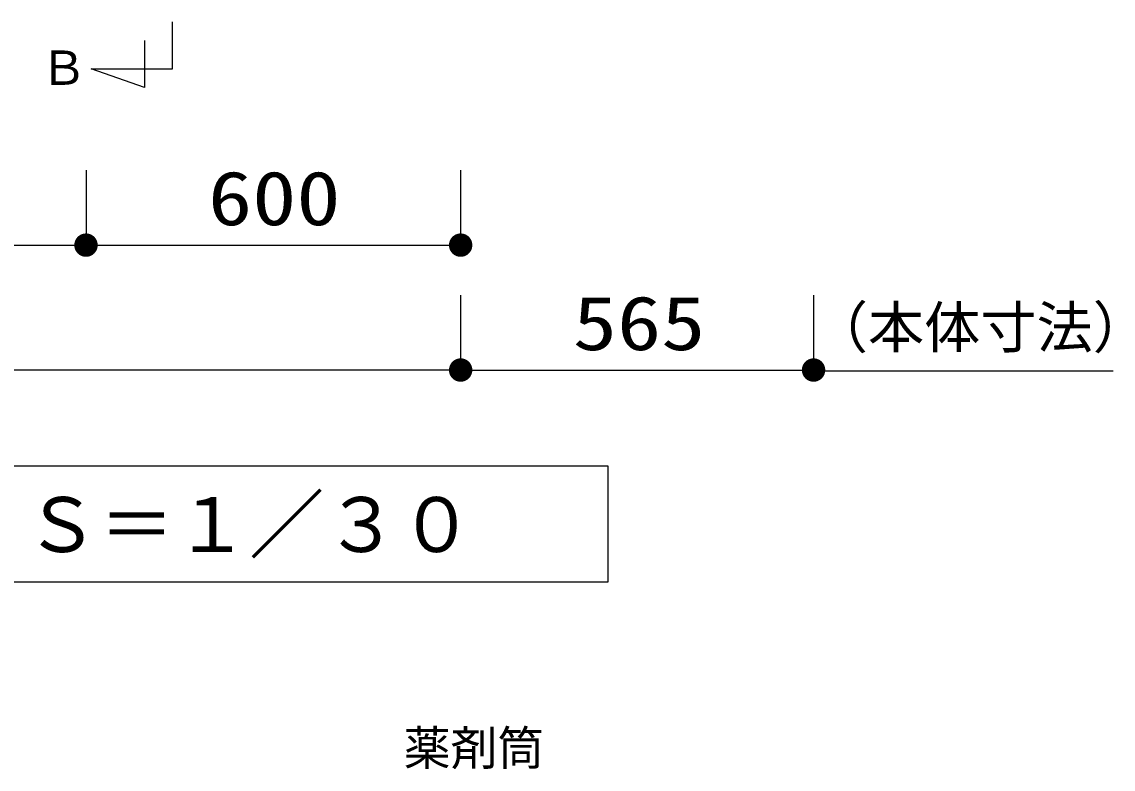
# Model space of a CAD drawing. Units: millimetres, scale not verified. Extents: x -8093 to 8093, y -5792 to 5792.
# Drawn here: x -5206 to -3458, y -1241 to -45 of the extents above; entities that cross this region are included whole.
import ezdxf
from ezdxf.enums import TextEntityAlignment as Align

# ---------------------------------------------------------------- set-up
doc = ezdxf.new("R2010")
doc.units = ezdxf.units.MM
doc.header["$LTSCALE"] = 30
doc.layers.add('0-1_00クル-フ-0躯体', color=3, linetype='Continuous', lineweight=25)
doc.layers.add('0-4_00クル-フ-6寸法', color=132, linetype='Continuous', lineweight=25)
doc.styles.add('ＭＳ ゴシック', font='')
doc.styles.get('ＭＳ ゴシック').set_extended_font_data('MS Gothic')

msp = doc.modelspace()

# ---------------------------------------------------------------- linework, layer by layer
at = {"layer": '0-1_00クル-フ-0躯体'}
for points in [[(-5094.38, -119.84), (-4964.38, -119.84), (-4964.38, -44.84)], [(-5009.38, -74.84), (-5009.38, -149.84), (-5094.38, -119.84)]]:
    msp.add_lwpolyline(points, dxfattribs=at)
msp.add_lwpolyline([(-6296.46, -755.5), (-4267.13, -755.5), (-4267.13, -941.81), (-6296.46, -941.81)], close=True, dxfattribs=at)
at = {"layer": '0-4_00クル-フ-6寸法', "color": 4}
for p, q in [((-5102.91, -282.37), (-5102.91, -402.37)), ((-5102.91, -282.37), (-5102.91, -402.37)), ((-4502.91, -282.37), (-4502.91, -402.37)), ((-6302.91, -402.37), (-5102.91, -402.37)), ((-5102.91, -402.37), (-4502.91, -402.37)), ((-4502.91, -482.37), (-4502.91, -602.37)), ((-4502.91, -482.37), (-4502.91, -602.37)), ((-3937.71, -482.37), (-3937.71, -602.37)), ((-4502.91, -602.37), (-6302.91, -602.37)), ((-4502.91, -602.37), (-3937.71, -602.37)), ((-3937.71, -603.43), (-3457.87, -603.43))]:
    msp.add_line(p, q, dxfattribs=at)
at = {"layer": '0-4_00クル-フ-6寸法'}
for points in [[(-5102.91, -402.37), (-5108.7, -384.54), (-5106.42, -383.95)], [(-5102.91, -402.37), (-5108.7, -384.54), (-5106.42, -383.95)], [(-5102.91, -402.37), (-5106.42, -383.95), (-5104.08, -383.66)], [(-5102.91, -402.37), (-5106.42, -383.95), (-5104.08, -383.66)], [(-5102.91, -402.37), (-5104.08, -383.66), (-5101.73, -383.66)], [(-5102.91, -402.37), (-5104.08, -383.66), (-5101.73, -383.66)], [(-5102.91, -402.37), (-5101.73, -383.66), (-5099.39, -383.95)], [(-5102.91, -402.37), (-5101.73, -383.66), (-5099.39, -383.95)], [(-5102.91, -402.37), (-5099.39, -383.95), (-5097.11, -384.54)], [(-5102.91, -402.37), (-5099.39, -383.95), (-5097.11, -384.54)], [(-4502.91, -402.37), (-4508.7, -384.54), (-4506.42, -383.95)], [(-4502.91, -402.37), (-4506.42, -383.95), (-4504.08, -383.66)], [(-4502.91, -402.37), (-4504.08, -383.66), (-4501.73, -383.66)], [(-4502.91, -402.37), (-4501.73, -383.66), (-4499.39, -383.95)], [(-4502.91, -402.37), (-4499.39, -383.95), (-4497.11, -384.54)], [(-5102.91, -402.37), (-5121.66, -402.37), (-5121.51, -400.02)], [(-5102.91, -402.37), (-5121.66, -402.37), (-5121.51, -400.02)], [(-5102.91, -402.37), (-5121.51, -400.02), (-5121.07, -397.71)], [(-5102.91, -402.37), (-5121.51, -400.02), (-5121.07, -397.71)], [(-5102.91, -402.37), (-5121.07, -397.71), (-5120.34, -395.47)], [(-5102.91, -402.37), (-5121.07, -397.71), (-5120.34, -395.47)], [(-5102.91, -402.37), (-5120.34, -395.47), (-5119.34, -393.34)], [(-5102.91, -402.37), (-5120.34, -395.47), (-5119.34, -393.34)], [(-5102.91, -402.37), (-5119.34, -393.34), (-5118.08, -391.35)], [(-5102.91, -402.37), (-5119.34, -393.34), (-5118.08, -391.35)], [(-5102.91, -402.37), (-5118.08, -391.35), (-5116.58, -389.53)], [(-5102.91, -402.37), (-5118.08, -391.35), (-5116.58, -389.53)], [(-5102.91, -402.37), (-5116.58, -389.53), (-5114.86, -387.92)], [(-5102.91, -402.37), (-5116.58, -389.53), (-5114.86, -387.92)], [(-5102.91, -402.37), (-5114.86, -387.92), (-5112.95, -386.54)], [(-5102.91, -402.37), (-5114.86, -387.92), (-5112.95, -386.54)], [(-5102.91, -402.37), (-5112.95, -386.54), (-5110.89, -385.4)], [(-5102.91, -402.37), (-5112.95, -386.54), (-5110.89, -385.4)], [(-5102.91, -402.37), (-5110.89, -385.4), (-5108.7, -384.54)], [(-5102.91, -402.37), (-5110.89, -385.4), (-5108.7, -384.54)], [(-5102.91, -402.37), (-5097.11, -384.54), (-5094.92, -385.4)], [(-5102.91, -402.37), (-5097.11, -384.54), (-5094.92, -385.4)], [(-5102.91, -402.37), (-5094.92, -385.4), (-5092.86, -386.54)], [(-5102.91, -402.37), (-5094.92, -385.4), (-5092.86, -386.54)], [(-5102.91, -402.37), (-5092.86, -386.54), (-5090.96, -387.92)], [(-5102.91, -402.37), (-5092.86, -386.54), (-5090.96, -387.92)], [(-5102.91, -402.37), (-5090.96, -387.92), (-5089.24, -389.53)], [(-5102.91, -402.37), (-5090.96, -387.92), (-5089.24, -389.53)], [(-5102.91, -402.37), (-5089.24, -389.53), (-5087.74, -391.35)], [(-5102.91, -402.37), (-5089.24, -389.53), (-5087.74, -391.35)], [(-5102.91, -402.37), (-5087.74, -391.35), (-5086.48, -393.34)], [(-5102.91, -402.37), (-5087.74, -391.35), (-5086.48, -393.34)], [(-5102.91, -402.37), (-5086.48, -393.34), (-5085.47, -395.47)], [(-5102.91, -402.37), (-5086.48, -393.34), (-5085.47, -395.47)], [(-5102.91, -402.37), (-5085.47, -395.47), (-5084.75, -397.71)], [(-5102.91, -402.37), (-5085.47, -395.47), (-5084.75, -397.71)], [(-5102.91, -402.37), (-5084.75, -397.71), (-5084.31, -400.02)], [(-5102.91, -402.37), (-5084.75, -397.71), (-5084.31, -400.02)], [(-5102.91, -402.37), (-5084.31, -400.02), (-5084.16, -402.37)], [(-5102.91, -402.37), (-5084.31, -400.02), (-5084.16, -402.37)], [(-4502.91, -402.37), (-4521.66, -402.37), (-4521.51, -400.02)], [(-4502.91, -402.37), (-4521.51, -400.02), (-4521.07, -397.71)], [(-4502.91, -402.37), (-4521.07, -397.71), (-4520.34, -395.47)], [(-4502.91, -402.37), (-4520.34, -395.47), (-4519.34, -393.34)], [(-4502.91, -402.37), (-4519.34, -393.34), (-4518.08, -391.35)], [(-4502.91, -402.37), (-4518.08, -391.35), (-4516.58, -389.53)], [(-4502.91, -402.37), (-4516.58, -389.53), (-4514.86, -387.92)], [(-4502.91, -402.37), (-4514.86, -387.92), (-4512.95, -386.54)], [(-4502.91, -402.37), (-4512.95, -386.54), (-4510.89, -385.4)], [(-4502.91, -402.37), (-4510.89, -385.4), (-4508.7, -384.54)], [(-4502.91, -402.37), (-4497.11, -384.54), (-4494.92, -385.4)], [(-4502.91, -402.37), (-4494.92, -385.4), (-4492.86, -386.54)], [(-4502.91, -402.37), (-4492.86, -386.54), (-4490.96, -387.92)], [(-4502.91, -402.37), (-4490.96, -387.92), (-4489.24, -389.53)], [(-4502.91, -402.37), (-4489.24, -389.53), (-4487.74, -391.35)], [(-4502.91, -402.37), (-4487.74, -391.35), (-4486.48, -393.34)], [(-4502.91, -402.37), (-4486.48, -393.34), (-4485.47, -395.47)], [(-4502.91, -402.37), (-4485.47, -395.47), (-4484.75, -397.71)], [(-4502.91, -402.37), (-4484.75, -397.71), (-4484.31, -400.02)], [(-4502.91, -402.37), (-4484.31, -400.02), (-4484.16, -402.37)], [(-5102.91, -402.37), (-5121.51, -404.72), (-5121.66, -402.37)], [(-5102.91, -402.37), (-5121.51, -404.72), (-5121.66, -402.37)], [(-5102.91, -402.37), (-5121.07, -407.03), (-5121.51, -404.72)], [(-5102.91, -402.37), (-5121.07, -407.03), (-5121.51, -404.72)], [(-5102.91, -402.37), (-5120.34, -409.27), (-5121.07, -407.03)], [(-5102.91, -402.37), (-5120.34, -409.27), (-5121.07, -407.03)], [(-5102.91, -402.37), (-5119.34, -411.4), (-5120.34, -409.27)], [(-5102.91, -402.37), (-5119.34, -411.4), (-5120.34, -409.27)], [(-5102.91, -402.37), (-5118.08, -413.39), (-5119.34, -411.4)], [(-5102.91, -402.37), (-5118.08, -413.39), (-5119.34, -411.4)], [(-5102.91, -402.37), (-5116.58, -415.2), (-5118.08, -413.39)], [(-5102.91, -402.37), (-5116.58, -415.2), (-5118.08, -413.39)], [(-5102.91, -402.37), (-5114.86, -416.82), (-5116.58, -415.2)], [(-5102.91, -402.37), (-5114.86, -416.82), (-5116.58, -415.2)], [(-5102.91, -402.37), (-5112.95, -418.2), (-5114.86, -416.82)], [(-5102.91, -402.37), (-5112.95, -418.2), (-5114.86, -416.82)], [(-5102.91, -402.37), (-5110.89, -419.33), (-5112.95, -418.2)], [(-5102.91, -402.37), (-5110.89, -419.33), (-5112.95, -418.2)], [(-5102.91, -402.37), (-5108.7, -420.2), (-5110.89, -419.33)], [(-5102.91, -402.37), (-5108.7, -420.2), (-5110.89, -419.33)], [(-5102.91, -402.37), (-5106.42, -420.79), (-5108.7, -420.2)], [(-5102.91, -402.37), (-5106.42, -420.79), (-5108.7, -420.2)], [(-5102.91, -402.37), (-5104.08, -421.08), (-5106.42, -420.79)], [(-5102.91, -402.37), (-5104.08, -421.08), (-5106.42, -420.79)], [(-5102.91, -402.37), (-5101.73, -421.08), (-5104.08, -421.08)], [(-5102.91, -402.37), (-5101.73, -421.08), (-5104.08, -421.08)], [(-5102.91, -402.37), (-5099.39, -420.79), (-5101.73, -421.08)], [(-5102.91, -402.37), (-5097.11, -420.2), (-5099.39, -420.79)], [(-5102.91, -402.37), (-5094.92, -419.33), (-5097.11, -420.2)], [(-5102.91, -402.37), (-5092.86, -418.2), (-5094.92, -419.33)], [(-5102.91, -402.37), (-5090.96, -416.82), (-5092.86, -418.2)], [(-5102.91, -402.37), (-5089.24, -415.2), (-5090.96, -416.82)], [(-5102.91, -402.37), (-5087.74, -413.39), (-5089.24, -415.2)], [(-5102.91, -402.37), (-5086.48, -411.4), (-5087.74, -413.39)], [(-5102.91, -402.37), (-5085.47, -409.27), (-5086.48, -411.4)], [(-5102.91, -402.37), (-5084.75, -407.03), (-5085.47, -409.27)], [(-5102.91, -402.37), (-5084.31, -404.72), (-5084.75, -407.03)], [(-5102.91, -402.37), (-5084.16, -402.37), (-5084.31, -404.72)], [(-5102.91, -402.37), (-5099.39, -420.79), (-5101.73, -421.08)], [(-5102.91, -402.37), (-5097.11, -420.2), (-5099.39, -420.79)], [(-5102.91, -402.37), (-5094.92, -419.33), (-5097.11, -420.2)], [(-5102.91, -402.37), (-5092.86, -418.2), (-5094.92, -419.33)], [(-5102.91, -402.37), (-5090.96, -416.82), (-5092.86, -418.2)], [(-5102.91, -402.37), (-5089.24, -415.2), (-5090.96, -416.82)], [(-5102.91, -402.37), (-5087.74, -413.39), (-5089.24, -415.2)], [(-5102.91, -402.37), (-5086.48, -411.4), (-5087.74, -413.39)], [(-5102.91, -402.37), (-5085.47, -409.27), (-5086.48, -411.4)], [(-5102.91, -402.37), (-5084.75, -407.03), (-5085.47, -409.27)], [(-5102.91, -402.37), (-5084.31, -404.72), (-5084.75, -407.03)], [(-5102.91, -402.37), (-5084.16, -402.37), (-5084.31, -404.72)], [(-4502.91, -402.37), (-4521.51, -404.72), (-4521.66, -402.37)], [(-4502.91, -402.37), (-4521.07, -407.03), (-4521.51, -404.72)], [(-4502.91, -402.37), (-4520.34, -409.27), (-4521.07, -407.03)], [(-4502.91, -402.37), (-4519.34, -411.4), (-4520.34, -409.27)], [(-4502.91, -402.37), (-4518.08, -413.39), (-4519.34, -411.4)], [(-4502.91, -402.37), (-4516.58, -415.2), (-4518.08, -413.39)], [(-4502.91, -402.37), (-4514.86, -416.82), (-4516.58, -415.2)], [(-4502.91, -402.37), (-4512.95, -418.2), (-4514.86, -416.82)], [(-4502.91, -402.37), (-4510.89, -419.33), (-4512.95, -418.2)], [(-4502.91, -402.37), (-4508.7, -420.2), (-4510.89, -419.33)], [(-4502.91, -402.37), (-4506.42, -420.79), (-4508.7, -420.2)], [(-4502.91, -402.37), (-4504.08, -421.08), (-4506.42, -420.79)], [(-4502.91, -402.37), (-4501.73, -421.08), (-4504.08, -421.08)], [(-4502.91, -402.37), (-4499.39, -420.79), (-4501.73, -421.08)], [(-4502.91, -402.37), (-4497.11, -420.2), (-4499.39, -420.79)], [(-4502.91, -402.37), (-4494.92, -419.33), (-4497.11, -420.2)], [(-4502.91, -402.37), (-4492.86, -418.2), (-4494.92, -419.33)], [(-4502.91, -402.37), (-4490.96, -416.82), (-4492.86, -418.2)], [(-4502.91, -402.37), (-4489.24, -415.2), (-4490.96, -416.82)], [(-4502.91, -402.37), (-4487.74, -413.39), (-4489.24, -415.2)], [(-4502.91, -402.37), (-4486.48, -411.4), (-4487.74, -413.39)], [(-4502.91, -402.37), (-4485.47, -409.27), (-4486.48, -411.4)], [(-4502.91, -402.37), (-4484.75, -407.03), (-4485.47, -409.27)], [(-4502.91, -402.37), (-4484.31, -404.72), (-4484.75, -407.03)], [(-4502.91, -402.37), (-4484.16, -402.37), (-4484.31, -404.72)], [(-4502.91, -602.37), (-4520.34, -595.47), (-4519.34, -593.34)], [(-4502.91, -602.37), (-4520.34, -595.47), (-4519.34, -593.34)], [(-4502.91, -602.37), (-4519.34, -593.34), (-4518.08, -591.35)], [(-4502.91, -602.37), (-4519.34, -593.34), (-4518.08, -591.35)], [(-4502.91, -602.37), (-4518.08, -591.35), (-4516.58, -589.53)], [(-4502.91, -602.37), (-4518.08, -591.35), (-4516.58, -589.53)], [(-4502.91, -602.37), (-4516.58, -589.53), (-4514.86, -587.92)], [(-4502.91, -602.37), (-4516.58, -589.53), (-4514.86, -587.92)], [(-4502.91, -602.37), (-4514.86, -587.92), (-4512.95, -586.54)], [(-4502.91, -602.37), (-4514.86, -587.92), (-4512.95, -586.54)], [(-4502.91, -602.37), (-4512.95, -586.54), (-4510.89, -585.4)], [(-4502.91, -602.37), (-4512.95, -586.54), (-4510.89, -585.4)], [(-4502.91, -602.37), (-4510.89, -585.4), (-4508.7, -584.54)], [(-4502.91, -602.37), (-4510.89, -585.4), (-4508.7, -584.54)], [(-4502.91, -602.37), (-4508.7, -584.54), (-4506.42, -583.95)], [(-4502.91, -602.37), (-4508.7, -584.54), (-4506.42, -583.95)], [(-4502.91, -602.37), (-4506.42, -583.95), (-4504.08, -583.66)], [(-4502.91, -602.37), (-4506.42, -583.95), (-4504.08, -583.66)], [(-4502.91, -602.37), (-4504.08, -583.66), (-4501.73, -583.66)], [(-4502.91, -602.37), (-4504.08, -583.66), (-4501.73, -583.66)], [(-4502.91, -602.37), (-4501.73, -583.66), (-4499.39, -583.95)], [(-4502.91, -602.37), (-4501.73, -583.66), (-4499.39, -583.95)], [(-4502.91, -602.37), (-4499.39, -583.95), (-4497.11, -584.54)], [(-4502.91, -602.37), (-4499.39, -583.95), (-4497.11, -584.54)], [(-4502.91, -602.37), (-4497.11, -584.54), (-4494.92, -585.4)], [(-4502.91, -602.37), (-4497.11, -584.54), (-4494.92, -585.4)], [(-4502.91, -602.37), (-4494.92, -585.4), (-4492.86, -586.54)], [(-4502.91, -602.37), (-4494.92, -585.4), (-4492.86, -586.54)], [(-4502.91, -602.37), (-4492.86, -586.54), (-4490.96, -587.92)], [(-4502.91, -602.37), (-4492.86, -586.54), (-4490.96, -587.92)], [(-4502.91, -602.37), (-4490.96, -587.92), (-4489.24, -589.53)], [(-4502.91, -602.37), (-4490.96, -587.92), (-4489.24, -589.53)], [(-4502.91, -602.37), (-4489.24, -589.53), (-4487.74, -591.35)], [(-4502.91, -602.37), (-4489.24, -589.53), (-4487.74, -591.35)], [(-4502.91, -602.37), (-4487.74, -591.35), (-4486.48, -593.34)], [(-4502.91, -602.37), (-4487.74, -591.35), (-4486.48, -593.34)], [(-4502.91, -602.37), (-4486.48, -593.34), (-4485.47, -595.47)], [(-4502.91, -602.37), (-4486.48, -593.34), (-4485.47, -595.47)], [(-3937.71, -602.37), (-3955.15, -595.47), (-3954.14, -593.34)], [(-3937.71, -602.37), (-3954.14, -593.34), (-3952.88, -591.35)], [(-3937.71, -602.37), (-3952.88, -591.35), (-3951.38, -589.53)], [(-3937.71, -602.37), (-3951.38, -589.53), (-3949.66, -587.92)], [(-3937.71, -602.37), (-3949.66, -587.92), (-3947.76, -586.54)], [(-3937.71, -602.37), (-3947.76, -586.54), (-3945.7, -585.4)], [(-3937.71, -602.37), (-3945.7, -585.4), (-3943.51, -584.54)], [(-3937.71, -602.37), (-3943.51, -584.54), (-3941.23, -583.95)], [(-3937.71, -602.37), (-3941.23, -583.95), (-3938.89, -583.66)], [(-3937.71, -602.37), (-3938.89, -583.66), (-3936.53, -583.66)], [(-3937.71, -602.37), (-3936.53, -583.66), (-3934.2, -583.95)], [(-3937.71, -602.37), (-3934.2, -583.95), (-3931.92, -584.54)], [(-3937.71, -602.37), (-3931.92, -584.54), (-3929.73, -585.4)], [(-3937.71, -602.37), (-3929.73, -585.4), (-3927.67, -586.54)], [(-3937.71, -602.37), (-3927.67, -586.54), (-3925.76, -587.92)], [(-3937.71, -602.37), (-3925.76, -587.92), (-3924.04, -589.53)], [(-3937.71, -602.37), (-3924.04, -589.53), (-3922.54, -591.35)], [(-3937.71, -602.37), (-3922.54, -591.35), (-3921.28, -593.34)], [(-3937.71, -602.37), (-3921.28, -593.34), (-3920.28, -595.47)], [(-4502.91, -602.37), (-4521.66, -602.37), (-4521.51, -600.02)], [(-4502.91, -602.37), (-4521.66, -602.37), (-4521.51, -600.02)], [(-4502.91, -602.37), (-4521.51, -604.72), (-4521.66, -602.37)], [(-4502.91, -602.37), (-4521.51, -604.72), (-4521.66, -602.37)], [(-4502.91, -602.37), (-4521.51, -600.02), (-4521.07, -597.71)], [(-4502.91, -602.37), (-4521.51, -600.02), (-4521.07, -597.71)], [(-4502.91, -602.37), (-4521.07, -607.03), (-4521.51, -604.72)], [(-4502.91, -602.37), (-4521.07, -607.03), (-4521.51, -604.72)], [(-4502.91, -602.37), (-4521.07, -597.71), (-4520.34, -595.47)], [(-4502.91, -602.37), (-4521.07, -597.71), (-4520.34, -595.47)], [(-4502.91, -602.37), (-4520.34, -609.27), (-4521.07, -607.03)], [(-4502.91, -602.37), (-4520.34, -609.27), (-4521.07, -607.03)], [(-4502.91, -602.37), (-4519.34, -611.4), (-4520.34, -609.27)], [(-4502.91, -602.37), (-4519.34, -611.4), (-4520.34, -609.27)], [(-4502.91, -602.37), (-4518.08, -613.39), (-4519.34, -611.4)], [(-4502.91, -602.37), (-4518.08, -613.39), (-4519.34, -611.4)], [(-4502.91, -602.37), (-4516.58, -615.2), (-4518.08, -613.39)], [(-4502.91, -602.37), (-4516.58, -615.2), (-4518.08, -613.39)], [(-4502.91, -602.37), (-4514.86, -616.82), (-4516.58, -615.2)], [(-4502.91, -602.37), (-4514.86, -616.82), (-4516.58, -615.2)], [(-4502.91, -602.37), (-4512.95, -618.2), (-4514.86, -616.82)], [(-4502.91, -602.37), (-4512.95, -618.2), (-4514.86, -616.82)], [(-4502.91, -602.37), (-4510.89, -619.33), (-4512.95, -618.2)], [(-4502.91, -602.37), (-4510.89, -619.33), (-4512.95, -618.2)], [(-4502.91, -602.37), (-4508.7, -620.2), (-4510.89, -619.33)], [(-4502.91, -602.37), (-4508.7, -620.2), (-4510.89, -619.33)], [(-4502.91, -602.37), (-4506.42, -620.79), (-4508.7, -620.2)], [(-4502.91, -602.37), (-4506.42, -620.79), (-4508.7, -620.2)], [(-4502.91, -602.37), (-4504.08, -621.08), (-4506.42, -620.79)], [(-4502.91, -602.37), (-4504.08, -621.08), (-4506.42, -620.79)], [(-4502.91, -602.37), (-4501.73, -621.08), (-4504.08, -621.08)], [(-4502.91, -602.37), (-4501.73, -621.08), (-4504.08, -621.08)], [(-4502.91, -602.37), (-4485.47, -595.47), (-4484.75, -597.71)], [(-4502.91, -602.37), (-4485.47, -595.47), (-4484.75, -597.71)], [(-4502.91, -602.37), (-4484.75, -597.71), (-4484.31, -600.02)], [(-4502.91, -602.37), (-4484.75, -597.71), (-4484.31, -600.02)], [(-4502.91, -602.37), (-4484.31, -600.02), (-4484.16, -602.37)], [(-4502.91, -602.37), (-4484.31, -600.02), (-4484.16, -602.37)], [(-4502.91, -602.37), (-4499.39, -620.79), (-4501.73, -621.08)], [(-4502.91, -602.37), (-4497.11, -620.2), (-4499.39, -620.79)], [(-4502.91, -602.37), (-4494.92, -619.33), (-4497.11, -620.2)], [(-4502.91, -602.37), (-4492.86, -618.2), (-4494.92, -619.33)], [(-4502.91, -602.37), (-4490.96, -616.82), (-4492.86, -618.2)], [(-4502.91, -602.37), (-4489.24, -615.2), (-4490.96, -616.82)], [(-4502.91, -602.37), (-4487.74, -613.39), (-4489.24, -615.2)], [(-4502.91, -602.37), (-4486.48, -611.4), (-4487.74, -613.39)], [(-4502.91, -602.37), (-4485.47, -609.27), (-4486.48, -611.4)], [(-4502.91, -602.37), (-4484.75, -607.03), (-4485.47, -609.27)], [(-4502.91, -602.37), (-4484.31, -604.72), (-4484.75, -607.03)], [(-4502.91, -602.37), (-4484.16, -602.37), (-4484.31, -604.72)], [(-4502.91, -602.37), (-4499.39, -620.79), (-4501.73, -621.08)], [(-4502.91, -602.37), (-4497.11, -620.2), (-4499.39, -620.79)], [(-4502.91, -602.37), (-4494.92, -619.33), (-4497.11, -620.2)], [(-4502.91, -602.37), (-4492.86, -618.2), (-4494.92, -619.33)], [(-4502.91, -602.37), (-4490.96, -616.82), (-4492.86, -618.2)], [(-4502.91, -602.37), (-4489.24, -615.2), (-4490.96, -616.82)], [(-4502.91, -602.37), (-4487.74, -613.39), (-4489.24, -615.2)], [(-4502.91, -602.37), (-4486.48, -611.4), (-4487.74, -613.39)], [(-4502.91, -602.37), (-4485.47, -609.27), (-4486.48, -611.4)], [(-4502.91, -602.37), (-4484.75, -607.03), (-4485.47, -609.27)], [(-4502.91, -602.37), (-4484.31, -604.72), (-4484.75, -607.03)], [(-4502.91, -602.37), (-4484.16, -602.37), (-4484.31, -604.72)], [(-3937.71, -602.37), (-3956.46, -602.37), (-3956.31, -600.02)], [(-3937.71, -602.37), (-3956.31, -604.72), (-3956.46, -602.37)], [(-3937.71, -602.37), (-3956.31, -600.02), (-3955.87, -597.71)], [(-3937.71, -602.37), (-3955.87, -607.03), (-3956.31, -604.72)], [(-3937.71, -602.37), (-3955.87, -597.71), (-3955.15, -595.47)], [(-3937.71, -602.37), (-3955.15, -609.27), (-3955.87, -607.03)], [(-3937.71, -602.37), (-3954.14, -611.4), (-3955.15, -609.27)], [(-3937.71, -602.37), (-3952.88, -613.39), (-3954.14, -611.4)], [(-3937.71, -602.37), (-3951.38, -615.2), (-3952.88, -613.39)], [(-3937.71, -602.37), (-3949.66, -616.82), (-3951.38, -615.2)], [(-3937.71, -602.37), (-3947.76, -618.2), (-3949.66, -616.82)], [(-3937.71, -602.37), (-3945.7, -619.33), (-3947.76, -618.2)], [(-3937.71, -602.37), (-3943.51, -620.2), (-3945.7, -619.33)], [(-3937.71, -602.37), (-3941.23, -620.79), (-3943.51, -620.2)], [(-3937.71, -602.37), (-3938.89, -621.08), (-3941.23, -620.79)], [(-3937.71, -602.37), (-3936.53, -621.08), (-3938.89, -621.08)], [(-3937.71, -602.37), (-3920.28, -595.47), (-3919.55, -597.71)], [(-3937.71, -602.37), (-3919.55, -597.71), (-3919.11, -600.02)], [(-3937.71, -602.37), (-3919.11, -600.02), (-3918.96, -602.37)], [(-3937.71, -602.37), (-3934.2, -620.79), (-3936.53, -621.08)], [(-3937.71, -602.37), (-3931.92, -620.2), (-3934.2, -620.79)], [(-3937.71, -602.37), (-3929.73, -619.33), (-3931.92, -620.2)], [(-3937.71, -602.37), (-3927.67, -618.2), (-3929.73, -619.33)], [(-3937.71, -602.37), (-3925.76, -616.82), (-3927.67, -618.2)], [(-3937.71, -602.37), (-3924.04, -615.2), (-3925.76, -616.82)], [(-3937.71, -602.37), (-3922.54, -613.39), (-3924.04, -615.2)], [(-3937.71, -602.37), (-3921.28, -611.4), (-3922.54, -613.39)], [(-3937.71, -602.37), (-3920.28, -609.27), (-3921.28, -611.4)], [(-3937.71, -602.37), (-3919.55, -607.03), (-3920.28, -609.27)], [(-3937.71, -602.37), (-3919.11, -604.72), (-3919.55, -607.03)], [(-3937.71, -602.37), (-3918.96, -602.37), (-3919.11, -604.72)]]:
    msp.add_solid(points, dxfattribs=at)

# ---------------------------------------------------------------- texts
at = {"layer": '0-1_00クル-フ-0躯体', "color": 4, "style": 'ＭＳ ゴシック'}
for s, height, p in [('Ｂ', 54.99, (-5176.2, -162.27)), ('Ｓ＝１／３０', 87.98, (-5201.66, -920.11)), ('薬剤筒', 54.99, (-4594.08, -1251.46))]:
    msp.add_text(s, height=height, dxfattribs=at).set_placement(p, align=Align.BOTTOM_LEFT)
at = {"layer": '0-4_00クル-フ-6寸法', "color": 3, "style": 'ＭＳ ゴシック', "width": 1.2}
for s, p in [('600', (-4907.48, -396.52)), ('565', (-4323.17, -596.52))]:
    msp.add_text(s, height=86.66, dxfattribs=at).set_placement(p, align=Align.BOTTOM_LEFT)
at = {"layer": '0-4_00クル-フ-6寸法', "color": 4, "style": 'ＭＳ ゴシック'}
msp.add_text('（本体寸法）', height=65.98, dxfattribs=at).set_placement((-3940.55, -586.76), align=Align.BOTTOM_LEFT)

doc.saveas('drawing.dxf')
